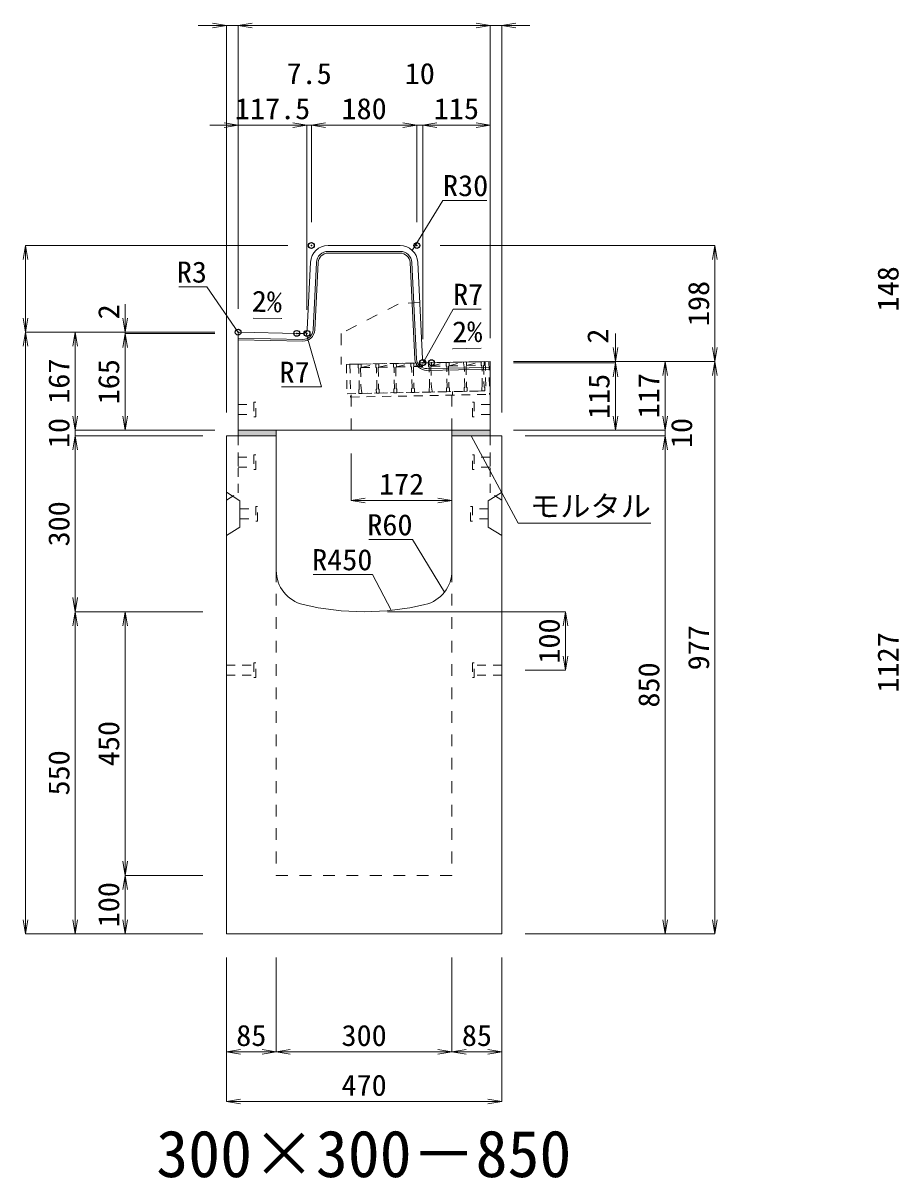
# Model space of a CAD drawing. Units: millimetres at full size. Extents: x -22536 to 51867, y -19720 to 38340.
# Drawn here: x 4818 to 6313, y 12834 to 14805 of the extents above; entities that cross this region are included whole.
import ezdxf
from ezdxf.enums import TextEntityAlignment as Align

# ---------------------------------------------------------------- set-up
doc = ezdxf.new("R2010")
doc.units = ezdxf.units.MM
doc.header["$LTSCALE"] = 20
doc.header["$PDMODE"] = 32
doc.header["$PDSIZE"] = 10
doc.linetypes.add('USER1', pattern=[2, 1, -1])
doc.linetypes.add('USER2', pattern=[1.35, 0.75, -0.6])
for name, color, linetype, lineweight in [('インサート', 3, 'USER2', 9), ('グレーチング', 7, 'USER2', 5), ('モルタル', 7, 'Continuous', 9), ('受枠', 3, 'USER2', 9), ('寸法線', 7, 'Continuous', 13), ('引出線', 4, 'Continuous', 13), ('本体', 2, 'Continuous', 13), ('目地', 132, 'Continuous', 5)]:
    doc.layers.add(name, color=color, linetype=linetype, lineweight=lineweight)
doc.layers.add('作業エリア', color=11, linetype='Continuous')
doc.layers.add('文字', color=7, linetype='Continuous')
doc.styles.add('ＭＳ 明朝', font='')
doc.styles.get('ＭＳ 明朝').set_extended_font_data('MS Mincho')

# ---------------------------------------------------------------- blocks, each defined once
blk = doc.blocks.new('open_arrow')
at = {"color": 0, "linetype": 'Continuous', "lineweight": -2}
blk.add_lwpolyline([(7.5, 1.25), (0, 0), (7.5, -1.25)], dxfattribs=at)

msp = doc.modelspace()

# ---------------------------------------------------------------- hatches: boundary and pattern name
at = {"layer": 'モルタル'}
for points in [[(5250, 14100), (5250, 14110), (5185, 14110), (5185, 14100)], [(5615, 14100), (5615, 14110), (5550, 14110), (5550, 14100)]]:
    msp.add_hatch(color=256, dxfattribs=at).paths.add_polyline_path(points)

# ---------------------------------------------------------------- linework, layer by layer
at = {"layer": 'インサート'}
for p, q in [((5185, 14153.5), (5212, 14153.5)), ((5185, 14153.5), (5185, 14136.5)), ((5215, 14157.5), (5212, 14157.5)), ((5212, 14157.5), (5212, 14132.5)), ((5215, 14132.5), (5215, 14157.5)), ((5585, 14157.5), (5588, 14157.5)), ((5585, 14132.5), (5585, 14157.5)), ((5588, 14157.5), (5588, 14132.5)), ((5615, 14153.5), (5588, 14153.5)), ((5615, 14153.5), (5615, 14136.5)), ((5185, 14136.5), (5212, 14136.5)), ((5212, 14132.5), (5215, 14132.5)), ((5588, 14132.5), (5585, 14132.5)), ((5615, 14136.5), (5588, 14136.5)), ((5185, 14063.5), (5212, 14063.5)), ((5185, 14063.5), (5185, 14046.5)), ((5215, 14067.5), (5212, 14067.5)), ((5212, 14067.5), (5212, 14042.5)), ((5215, 14042.5), (5215, 14067.5)), ((5585, 14067.5), (5588, 14067.5)), ((5585, 14042.5), (5585, 14067.5)), ((5588, 14067.5), (5588, 14042.5)), ((5615, 14063.5), (5588, 14063.5)), ((5615, 14063.5), (5615, 14046.5)), ((5185, 14046.5), (5212, 14046.5)), ((5212, 14042.5), (5215, 14042.5)), ((5588, 14042.5), (5585, 14042.5)), ((5615, 14046.5), (5588, 14046.5)), ((5188.2, 13975.5), (5215.2, 13975.5)), ((5188.2, 13975.5), (5188.2, 13958.5)), ((5218.2, 13979.5), (5215.2, 13979.5)), ((5215.2, 13979.5), (5215.2, 13954.5)), ((5218.2, 13954.5), (5218.2, 13979.5)), ((5581.8, 13979.5), (5584.8, 13979.5)), ((5581.8, 13954.5), (5581.8, 13979.5)), ((5584.8, 13979.5), (5584.8, 13954.5)), ((5611.8, 13975.5), (5584.8, 13975.5)), ((5611.8, 13975.5), (5611.8, 13958.5)), ((5188.2, 13958.5), (5215.2, 13958.5)), ((5215.2, 13954.5), (5218.2, 13954.5)), ((5584.8, 13954.5), (5581.8, 13954.5)), ((5611.8, 13958.5), (5584.8, 13958.5)), ((5165, 13708.5), (5212, 13708.5)), ((5165, 13708.5), (5165, 13691.5)), ((5215, 13712.5), (5212, 13712.5)), ((5212, 13712.5), (5212, 13687.5)), ((5215, 13687.5), (5215, 13712.5)), ((5588, 13712.5), (5585, 13712.5)), ((5585, 13712.5), (5585, 13687.5)), ((5588, 13687.5), (5588, 13712.5)), ((5635, 13708.5), (5588, 13708.5)), ((5635, 13691.5), (5635, 13708.5)), ((5165, 13691.5), (5212, 13691.5)), ((5212, 13687.5), (5215, 13687.5)), ((5585, 13687.5), (5588, 13687.5)), ((5635, 13691.5), (5588, 13691.5))]:
    msp.add_line(p, q, dxfattribs=at)
at = {"layer": 'グレーチング'}
for p, q in [((5389.92, 14222.5), (5604.88, 14226.8)), ((5395.04, 14216.6), (5419.92, 14223.1)), ((5395.04, 14216.6), (5420.04, 14217.1)), ((5425.04, 14217.2), (5449.91, 14223.7)), ((5425.04, 14217.2), (5450.03, 14217.7)), ((5455.03, 14217.8), (5479.91, 14224.3)), ((5455.03, 14217.8), (5480.03, 14218.3)), ((5485.03, 14218.4), (5509.9, 14224.9)), ((5485.03, 14218.4), (5510.02, 14218.9)), ((5515.02, 14219), (5539.89, 14225.5)), ((5515.02, 14219), (5540.01, 14219.5)), ((5545.01, 14219.6), (5569.89, 14226.1)), ((5545.01, 14219.6), (5570.01, 14220.1)), ((5575.01, 14220.2), (5599.88, 14226.7)), ((5575.01, 14220.2), (5600, 14220.7)), ((5390.92, 14172.51), (5605.88, 14176.81))]:
    msp.add_line(p, q, dxfattribs=at)
for points in [[(5389.92, 14222.5), (5394.92, 14222.6), (5395.04, 14216.6), (5394.06, 14215.58), (5394.78, 14179.59), (5395.8, 14178.61), (5395.92, 14172.61), (5390.92, 14172.51), (5390.8, 14178.51), (5391.78, 14179.53), (5391.06, 14215.52), (5390.04, 14216.5)], [(5419.92, 14223.1), (5424.92, 14223.2), (5425.04, 14217.2), (5424.06, 14216.18), (5424.78, 14180.19), (5425.8, 14179.21), (5425.92, 14173.21), (5420.92, 14173.11), (5420.8, 14179.11), (5421.78, 14180.13), (5421.06, 14216.12), (5420.04, 14217.1)], [(5449.91, 14223.7), (5454.91, 14223.8), (5455.03, 14217.8), (5454.05, 14216.78), (5454.77, 14180.79), (5455.79, 14179.81), (5455.91, 14173.81), (5450.91, 14173.71), (5450.79, 14179.71), (5451.77, 14180.73), (5451.05, 14216.72), (5450.03, 14217.7)], [(5479.91, 14224.3), (5484.91, 14224.4), (5485.03, 14218.4), (5484.05, 14217.38), (5484.77, 14181.39), (5485.79, 14180.41), (5485.91, 14174.41), (5480.91, 14174.31), (5480.79, 14180.31), (5481.77, 14181.33), (5481.05, 14217.32), (5480.03, 14218.3)], [(5509.9, 14224.9), (5514.9, 14225), (5515.02, 14219), (5514.04, 14217.98), (5514.76, 14181.99), (5515.78, 14181.01), (5515.9, 14175.01), (5510.9, 14174.91), (5510.78, 14180.91), (5511.76, 14181.93), (5511.04, 14217.92), (5510.02, 14218.9)], [(5539.89, 14225.5), (5544.89, 14225.6), (5545.01, 14219.6), (5544.03, 14218.58), (5544.75, 14182.59), (5545.77, 14181.61), (5545.89, 14175.61), (5540.89, 14175.51), (5540.77, 14181.51), (5541.75, 14182.53), (5541.03, 14218.52), (5540.01, 14219.5)], [(5569.89, 14226.1), (5574.89, 14226.2), (5575.01, 14220.2), (5574.03, 14219.18), (5574.75, 14183.19), (5575.77, 14182.21), (5575.89, 14176.21), (5570.89, 14176.11), (5570.77, 14182.11), (5571.75, 14183.13), (5571.03, 14219.12), (5570.01, 14220.1)], [(5599.88, 14226.7), (5604.88, 14226.8), (5605, 14220.8), (5604.02, 14219.78), (5604.74, 14183.79), (5605.76, 14182.81), (5605.88, 14176.81), (5600.88, 14176.71), (5600.76, 14182.71), (5601.74, 14183.73), (5601.02, 14219.72), (5600, 14220.7)]]:
    msp.add_lwpolyline(points, close=True, dxfattribs=at)
at = {"layer": 'モルタル'}
for points in [[(5185, 14110), (5250, 14110), (5250, 14100), (5185, 14100)], [(5550, 14110), (5615, 14110), (5615, 14100), (5550, 14100)]]:
    msp.add_lwpolyline(points, close=True, dxfattribs=at)
at = {"layer": '作業エリア'}
for p in [(5310, 14425), (5490, 14425), (5185, 14277), (5285, 14275), (5302.5, 14275), (5500, 14225), (5515, 14225)]:
    msp.add_point(p, dxfattribs=at)
at = {"layer": '受枠'}
for p, q in [((5369.93, 14222.1), (5612.88, 14226.96)), ((5369.93, 14222.1), (5370.93, 14172.11)), ((5375.93, 14222.22), (5377.05, 14166.23)), ((5606.88, 14226.84), (5607.88, 14176.85)), ((5612.88, 14226.96), (5614, 14170.97)), ((5370.93, 14172.11), (5607.88, 14176.85)), ((5377.05, 14166.23), (5614, 14170.97)), ((5550.89, 14175.71), (5551.01, 14169.71))]:
    msp.add_line(p, q, dxfattribs=at)
at = {"layer": '寸法線'}
for p, q in [((5233, 14800.58), (5117, 14800.58)), ((5165, 14140), (5165, 14800.58)), ((5185, 14800.58), (5615, 14800.58)), ((5185, 14317), (5185, 14800.58)), ((5185, 14317), (5185, 14800.58)), ((5567, 14800.58), (5683, 14800.58)), ((5615, 14267), (5615, 14800.58)), ((5615, 14267), (5615, 14800.58)), ((5635, 14140), (5635, 14800.58)), ((5137, 14630.58), (5302.5, 14630.58)), ((5185, 14317), (5185, 14630.58)), ((5254.5, 14630.58), (5358, 14630.58)), ((5302.5, 14315), (5302.5, 14630.58)), ((5302.5, 14315), (5302.5, 14630.58)), ((5310, 14465), (5310, 14630.58)), ((5310, 14630.58), (5490, 14630.58)), ((5310, 14465), (5310, 14630.58)), ((5442, 14630.58), (5548, 14630.58)), ((5490, 14465), (5490, 14630.58)), ((5490, 14465), (5490, 14630.58)), ((5500, 14265), (5500, 14630.58)), ((5500, 14630.58), (5615, 14630.58)), ((5500, 14265), (5500, 14630.58)), ((5615, 14267), (5615, 14630.58)), ((4822.06, 14425), (4822.06, 14277)), ((5270, 14425), (4822.06, 14425)), ((5530, 14425), (5998.78, 14425)), ((5998.78, 14425), (5998.78, 14227)), ((4992.06, 14325), (4992.06, 14227)), ((5145, 14277), (4822.06, 14277)), ((4822.06, 13250), (4822.06, 14277)), ((5145, 14277), (4822.06, 14277)), ((4907.06, 14277), (4907.06, 14110)), ((5145, 14277), (4907.06, 14277)), ((5145, 14277), (4992.06, 14277)), ((5145, 14275), (4992.06, 14275)), ((4992.06, 14275), (4992.06, 14110)), ((5145, 14275), (4992.06, 14275)), ((5828.78, 14275), (5828.78, 14177)), ((5655, 14227), (5828.78, 14227)), ((5655, 14227), (5913.78, 14227)), ((5655, 14227), (5998.78, 14227)), ((5655, 14227), (5998.78, 14227)), ((5655, 14225), (5828.78, 14225)), ((5655, 14225), (5828.78, 14225)), ((5828.78, 14225), (5828.78, 14110)), ((5913.78, 14227), (5913.78, 14110)), ((5998.78, 14227), (5998.78, 13250)), ((4907.06, 14158), (4907.06, 14052)), ((5913.78, 14158), (5913.78, 14052)), ((5145, 14110), (4907.06, 14110)), ((5145, 14110), (4907.06, 14110)), ((5125, 14100), (4907.06, 14100)), ((4907.06, 14100), (4907.06, 13800)), ((5125, 14100), (4907.06, 14100)), ((5145, 14110), (4992.06, 14110)), ((5655, 14110), (5828.78, 14110)), ((5655, 14110), (5913.78, 14110)), ((5655, 14110), (5913.78, 14110)), ((5675, 14100), (5913.78, 14100)), ((5675, 14100), (5913.78, 14100)), ((5913.78, 14100), (5913.78, 13250)), ((5378, 14070), (5378, 13989.77)), ((5378, 13989.77), (5550, 13989.77)), ((5125, 13800), (4907.06, 13800)), ((4907.06, 13250), (4907.06, 13800)), ((5125, 13800), (4907.06, 13800)), ((4992.06, 13800), (4992.06, 13350)), ((5125, 13800), (4992.06, 13800)), ((5440, 13800), (5743.78, 13800)), ((5743.78, 13800), (5743.78, 13700)), ((5675, 13700), (5743.78, 13700)), ((5125, 13350), (4992.06, 13350)), ((4992.06, 13350), (4992.06, 13250)), ((5125, 13350), (4992.06, 13350)), ((5125, 13250), (4822.06, 13250)), ((5125, 13250), (4907.06, 13250)), ((5125, 13250), (4992.06, 13250)), ((5675, 13250), (5913.78, 13250)), ((5675, 13250), (5998.78, 13250)), ((5165, 13210), (5165, 13048.84)), ((5165, 13210), (5165, 12963.84)), ((5250, 13210), (5250, 13048.84)), ((5250, 13210), (5250, 13048.84)), ((5550, 13210), (5550, 13048.84)), ((5550, 13210), (5550, 13048.84)), ((5635, 13210), (5635, 13048.84)), ((5635, 13210), (5635, 12963.84)), ((5165, 13048.84), (5250, 13048.84)), ((5250, 13048.84), (5550, 13048.84)), ((5550, 13048.84), (5635, 13048.84)), ((5165, 12963.84), (5635, 12963.84))]:
    msp.add_line(p, q, dxfattribs=at)
at = {"layer": '引出線'}
for points in [[(5482.14, 14416.74), (5534.6, 14502.07), (5609.27, 14502.07)], [(5185.9, 14276.08), (5131.83, 14354.5), (5084.11, 14354.5)], [(5501.83, 14226.93), (5551.86, 14316.53), (5599.79, 14316.53)], [(5259.18, 14300.18), (5210.44, 14301.15), (5259.18, 14300.18)], [(5300.67, 14276.93), (5327.18, 14183.56), (5259.25, 14183.56)], [(5550.86, 14248.59), (5599.57, 14249.56), (5550.83, 14248.59)], [(5582.5, 14100), (5663.13, 13950.97), (5889.05, 13950.97)], [(5537.07, 13833.32), (5482.66, 13923.21), (5407.98, 13923.21)], [(5446.44, 13802.4), (5414.22, 13863.55), (5313.21, 13863.55)]]:
    msp.add_lwpolyline(points, dxfattribs=at)
at = {"layer": '本体'}
for p, q in [((5338.54, 14425), (5461.46, 14425)), ((5302.83, 14281.65), (5308.57, 14396.5)), ((5499.67, 14231.65), (5491.43, 14396.5)), ((5185, 14110), (5185, 14273.94)), ((5188.06, 14276.94), (5285, 14275)), ((5285, 14275), (5295.84, 14275)), ((5515, 14225), (5506.66, 14225)), ((5615, 14227), (5515, 14225)), ((5615, 14110), (5615, 14227)), ((5165, 14100), (5165, 13250)), ((5165, 14100), (5250, 14100)), ((5185, 14110), (5615, 14110)), ((5250, 14100), (5250, 13870.53)), ((5550, 14100), (5635, 14100)), ((5550, 14100), (5550, 13870.53)), ((5635, 14100), (5635, 13250)), ((5165, 13250), (5635, 13250))]:
    msp.add_line(p, q, dxfattribs=at)
at = {"layer": '本体', "linetype": 'USER1'}
for p, q in [((5458, 14325), (5361, 14275)), ((5494.85, 14328), (5458, 14325)), ((5361, 14275), (5361, 14221.92)), ((5515, 14225), (5361, 14221.92)), ((5378, 14110), (5378, 14172.25)), ((5550, 14110), (5550, 14175.69))]:
    msp.add_line(p, q, dxfattribs=at)
at = {"layer": '本体', "linetype": 'USER2', "lineweight": 9}
for p, q in [((5185, 14003), (5185, 14100)), ((5615, 14003), (5615, 14100)), ((5165, 13990.5), (5185, 14003)), ((5635, 13990.5), (5615, 14003))]:
    msp.add_line(p, q, dxfattribs=at)
at = {"layer": '本体', "lineweight": 9}
for p, q in [((5165, 14004), (5188.2, 13989.5)), ((5634.58, 14003.74), (5611.8, 13989.5)), ((5188.2, 13989.5), (5188.2, 13944.5)), ((5611.8, 13989.5), (5611.8, 13944.5)), ((5188.2, 13944.5), (5165, 13930)), ((5611.8, 13944.5), (5635, 13930))]:
    msp.add_line(p, q, dxfattribs=at)
at = {"layer": '本体', "linetype": 'USER1', "lineweight": 15}
for p, q in [((5250, 13870.53), (5250, 13350)), ((5550, 13870.53), (5550, 13350)), ((5250, 13350), (5550, 13350))]:
    msp.add_line(p, q, dxfattribs=at)
at = {"layer": '本体'}
for centre, radius, start, end in [((5338.54, 14395), 30, 90, 177.13759), ((5461.46, 14395), 30, 2.86241, 90), ((5188, 14273.94), 3, 88.85424, 180), ((5295.84, 14282), 7, 270, 357.13759), ((5506.66, 14232), 7, 182.86241, 270), ((5310, 13870.53), 60, 180, 256.65764), ((5490, 13870.53), 60, 283.34236, 0), ((5400, 14250), 450, 256.65764, 283.34236)]:
    msp.add_arc(centre, radius, start, end, dxfattribs=at)
at = {"layer": '目地'}
for p, q in [((5338.54, 14415), (5461.46, 14415)), ((5338.54, 14412), (5461.46, 14412)), ((5312.81, 14280.94), (5318.56, 14396)), ((5315.81, 14280.79), (5321.56, 14395.85)), ((5478.44, 14395.85), (5486.69, 14230.84)), ((5481.44, 14396), (5489.69, 14230.99)), ((5185, 14267), (5295.49, 14264.79)), ((5185, 14264), (5295.43, 14261.79)), ((5507.01, 14214.84), (5615, 14217)), ((5507.07, 14211.84), (5615, 14214))]:
    msp.add_line(p, q, dxfattribs=at)
for centre, radius, start, end in [((5338.54, 14395), 20, 90, 177.13759), ((5338.54, 14395), 17, 90, 177.13759), ((5461.46, 14395), 20, 2.86241, 90), ((5461.46, 14395), 17, 2.86241, 90), ((5295.83, 14281.78), 20, 268.85424, 357.13759), ((5295.83, 14281.78), 17, 268.85424, 357.13759), ((5506.67, 14231.83), 20, 182.86241, 271.14576), ((5506.67, 14231.83), 17, 182.86241, 271.14576)]:
    msp.add_arc(centre, radius, start, end, dxfattribs=at)

# ---------------------------------------------------------------- block references
at = {"layer": '寸法線', "xscale": 3.2, "yscale": 3.2}
for p, rotation in [((5165, 14800.58), 180), ((5615, 14800.58), 180), ((5615, 14800.58), 180), ((5185, 14630.58), 180), ((5302.5, 14630.58), 180), ((5302.5, 14630.58), 180), ((5490, 14630.58), 180), ((5490, 14630.58), 180), ((5615, 14630.58), 180), ((4822.06, 14425), 270), ((5998.78, 14425), 270), ((4822.06, 14277), 90), ((4992.06, 14277), 90), ((4822.06, 14277), 270), ((4907.06, 14277), 270), ((4992.06, 14275), 270), ((4992.06, 14275), 270), ((5828.78, 14227), 90), ((5998.78, 14227), 90), ((5828.78, 14225), 270), ((5828.78, 14225), 270), ((5913.78, 14227), 270), ((5998.78, 14227), 270), ((4907.06, 14110), 90), ((4907.06, 14110), 90), ((4992.06, 14110), 90), ((5828.78, 14110), 90), ((5913.78, 14110), 90), ((5913.78, 14110), 90), ((4907.06, 14100), 270), ((4907.06, 14100), 270), ((5913.78, 14100), 270), ((5913.78, 14100), 270), ((5550, 13989.77), 180), ((4907.06, 13800), 90), ((4907.06, 13800), 270), ((4992.06, 13800), 270), ((5743.78, 13800), 270), ((5743.78, 13700), 90), ((4992.06, 13350), 90), ((4992.06, 13350), 270), ((4822.06, 13250), 90), ((4907.06, 13250), 90), ((4992.06, 13250), 90), ((5913.78, 13250), 90), ((5998.78, 13250), 90), ((5250, 13048.84), 180), ((5550, 13048.84), 180), ((5635, 13048.84), 180), ((5635, 12963.84), 180)]:
    msp.add_blockref('open_arrow', p, dxfattribs=dict(at, rotation=rotation))
for p in [(5185, 14800.58), (5185, 14800.58), (5635, 14800.58), (5310, 14630.58), (5310, 14630.58), (5500, 14630.58), (5500, 14630.58), (5378, 13989.77), (5165, 13048.84), (5250, 13048.84), (5550, 13048.84), (5165, 12963.84)]:
    msp.add_blockref('open_arrow', p, dxfattribs=at)
at = {"layer": '引出線', "xscale": 0.0533, "yscale": 0.0533}
for p, rotation in [((5482.14, 14416.74), 58.4), ((5259.18, 14300.18), 178.9), ((5185.9, 14276.08), 124.6), ((5300.67, 14276.93), 285.9), ((5550.86, 14248.59), 1.1), ((5501.83, 14226.93), 60.8), ((5582.5, 14100), 298.4), ((5537.07, 13833.32), 121.2), ((5446.44, 13802.4), 117.8)]:
    msp.add_blockref('open_arrow', p, dxfattribs=dict(at, rotation=rotation))

# ---------------------------------------------------------------- texts
at = {"layer": '寸法線', "style": 'ＭＳ 明朝', "width": 1.05}
for s, p in [('7.5', (5306.25, 14718.58)), ('10', (5495, 14718.58)), ('117.5', (5243.75, 14658.58)), ('180', (5400, 14658.58)), ('115', (5557.5, 14658.58)), ('172', (5464, 14017.77)), ('85', (5207.5, 13076.84)), ('300', (5400, 13076.84)), ('85', (5592.5, 13076.84)), ('470', (5400, 12991.84))]:
    msp.add_text(s, height=36.03, dxfattribs=at).set_placement(p, align=Align.MIDDLE_CENTER)
for s, p in [('148', (6294.06, 14351)), ('198', (5970.78, 14326)), ('2', (4964.06, 14311.82)), ('2', (5798.78, 14270.34)), ('167', (4879.06, 14193.5)), ('165', (4964.06, 14192.5)), ('115', (5800.78, 14167.5)), ('117', (5885.78, 14168.5)), ('10', (4879.06, 14105)), ('10', (5941.78, 14105)), ('300', (4879.06, 13950)), ('100', (5715.78, 13750)), ('977', (5970.78, 13738.5)), ('1127', (6294.06, 13713.5)), ('850', (5885.78, 13675)), ('450', (4964.06, 13575)), ('550', (4879.06, 13525)), ('100', (4964.06, 13300))]:
    msp.add_text(s, height=36.03, rotation=90, dxfattribs=at).set_placement(p, align=Align.MIDDLE_CENTER)
at = {"layer": '引出線', "style": 'ＭＳ 明朝', "width": 1.05}
for s, p in [('R30', (5534.6, 14545.27)), ('R7', (5551.86, 14359.73)), ('モルタル', (5683.13, 13998.08))]:
    msp.add_text(s, height=36.03, dxfattribs=at).set_placement(p, align=Align.TOP_LEFT)
for s, p in [('R3', (5131.83, 14397.7)), ('R7', (5307.18, 14226.76)), ('R60', (5482.66, 13966.41)), ('R450', (5414.22, 13906.75))]:
    msp.add_text(s, height=36.03, dxfattribs=at).set_placement(p, align=Align.TOP_RIGHT)
msp.add_text('2%', height=36.03, rotation=358.854, dxfattribs=at).set_placement((5260.12, 14347.07), align=Align.TOP_RIGHT)
msp.add_text('2%', height=36.03, rotation=1.146, dxfattribs=at).set_placement((5549.89, 14295.48), align=Align.TOP_LEFT)
at = {"layer": '文字', "style": 'ＭＳ 明朝'}
msp.add_text('300×300－850', height=80.06, dxfattribs=at).set_placement((5399.52, 12875.03), align=Align.MIDDLE_CENTER)

doc.saveas('drawing.dxf')
